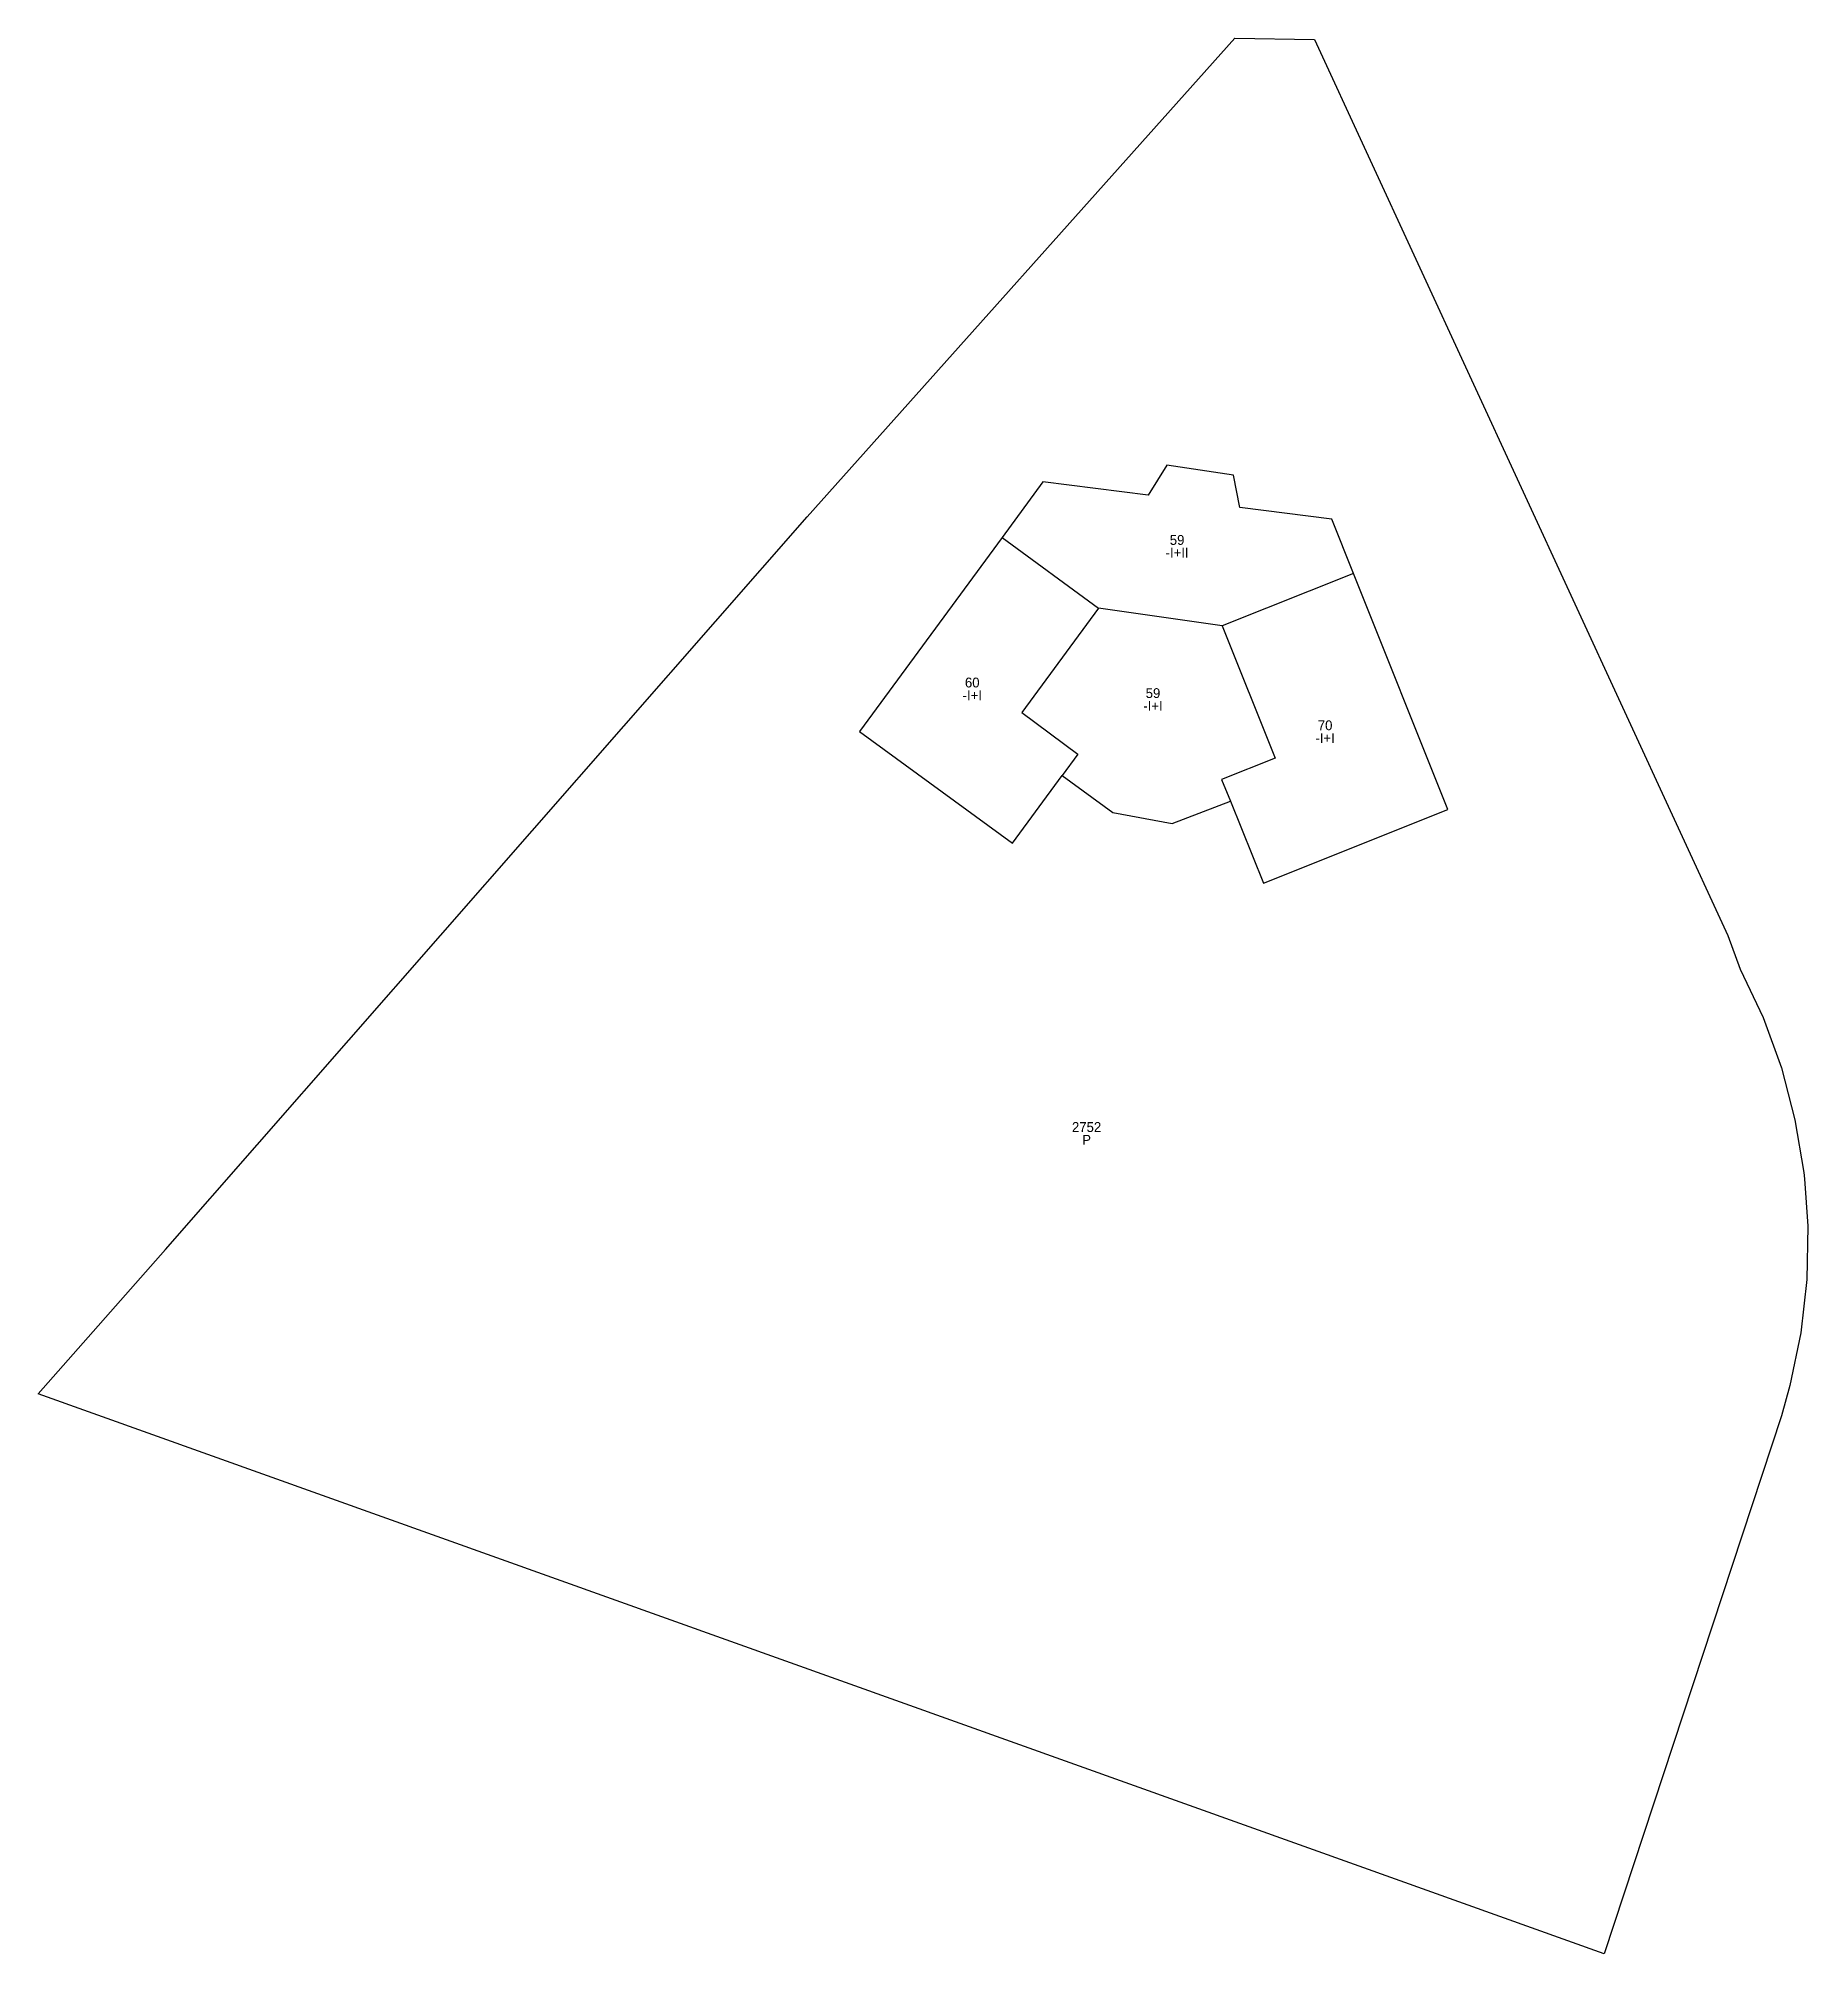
# Model space of a CAD drawing. Header units: metres. Extents: x 483739.2 to 483811.2, y 4631125.9 to 4631203.8.
import ezdxf
from ezdxf.enums import TextEntityAlignment as Align

# ---------------------------------------------------------------- set-up
doc = ezdxf.new("R2010")
doc.units = ezdxf.units.M

msp = doc.modelspace()

# ---------------------------------------------------------------- linework, layer by layer
at = {"layer": 'PG-LI'}
for p, q in [((483780.1, 4631185.73), (483778.44, 4631183.46)), ((483778.44, 4631183.46), (483782.36, 4631180.59)), ((483792.73, 4631182), (483787.4, 4631179.87)), ((483796.57, 4631172.4), (483792.73, 4631182)), ((483787.4, 4631179.87), (483782.36, 4631180.59))]:
    msp.add_line(p, q, dxfattribs=at)
for points in [[(483792.73, 4631182), (483791.85, 4631184.21), (483788.11, 4631184.68), (483787.85, 4631186), (483785.14, 4631186.4), (483784.39, 4631185.18), (483780.1, 4631185.73)], [(483778.44, 4631183.46), (483772.65, 4631175.57), (483778.86, 4631171.02), (483780.89, 4631173.78)], [(483782.36, 4631180.59), (483779.24, 4631176.34), (483781.53, 4631174.65), (483780.89, 4631173.78)], [(483787.4, 4631179.87), (483789.55, 4631174.49), (483787.37, 4631173.61), (483787.73, 4631172.74)], [(483780.89, 4631173.78), (483782.95, 4631172.27), (483785.36, 4631171.82), (483787.73, 4631172.74)], [(483787.73, 4631172.74), (483789.08, 4631169.4), (483796.57, 4631172.4)]]:
    msp.add_lwpolyline(points, dxfattribs=at)
at = {"layer": 'PG-LP'}
msp.add_lwpolyline([(483792.9695, 4631129.4185), (483739.247, 4631148.629), (483744.4215, 4631154.504), (483770.522, 4631184.304), (483787.912, 4631203.764), (483791.142, 4631203.714), (483807.952, 4631167.264), (483808.462, 4631165.904), (483809.391, 4631163.9325), (483810.1355, 4631161.884), (483810.689, 4631159.776), (483811.0465, 4631157.6265), (483811.076, 4631157.3675), (483811.206, 4631155.453), (483811.165, 4631153.274), (483810.925, 4631151.108), (483810.4865, 4631148.9735), (483810.135, 4631147.7295), (483802.932, 4631125.8555), (483792.9695, 4631129.4185)], dxfattribs=at)

# ---------------------------------------------------------------- texts
at = {"layer": 'PG-AA'}
for s, p in [('-I+II', (483785.56, 4631183.04)), ('-I+I', (483777.23, 4631177.24)), ('-I+I', (483784.58, 4631176.81)), ('-I+I', (483791.58, 4631175.5)), ('P', (483781.88, 4631159.16))]:
    msp.add_text(s, height=0.4, dxfattribs=at).set_placement(p, align=Align.TOP_CENTER)
at = {"layer": 'PG-AS'}
for s, p in [('59', (483785.56, 4631183.04)), ('60', (483777.23, 4631177.24)), ('59', (483784.58, 4631176.81)), ('70', (483791.58, 4631175.5)), ('2752', (483781.88, 4631159.16))]:
    msp.add_text(s, height=0.4, dxfattribs=at).set_placement(p, align=Align.BOTTOM_CENTER)

doc.saveas('drawing.dxf')
